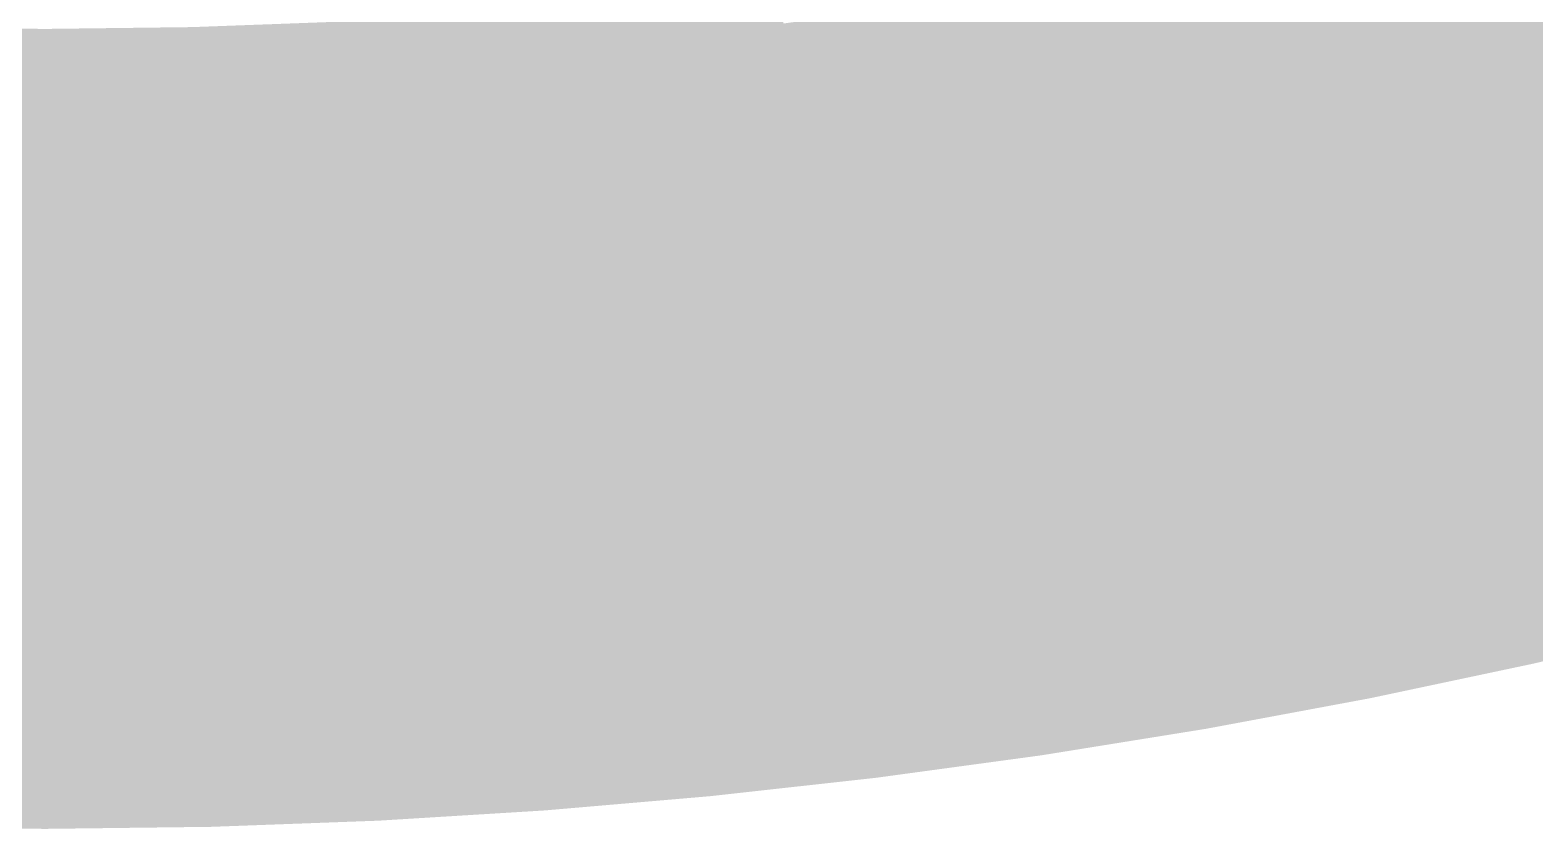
# Model space of a CAD drawing. Header units: inches. Extents: x -266 to 784, y -170 to 213.
# Drawn here: x -0.37 to 37.29, y -170 to -150.03 of the extents above; entities that cross this region are included whole.
import ezdxf

# ---------------------------------------------------------------- set-up
doc = ezdxf.new("R2010")
doc.units = ezdxf.units.IN
doc.header["$MEASUREMENT"] = 0

msp = doc.modelspace()

# ---------------------------------------------------------------- linework, layer by layer
at = {"color": 209, "true_color": 0x40254c}
msp.add_solid([(33.303388, -148.306724), (33.52249, -149.282426), (29.653729, -149.079363), (29.848819, -150.060148)], dxfattribs=at)
at = {"color": 209, "true_color": 0x3e2348}
msp.add_solid([(37.175968, -148.414782), (37.418948, -149.384813), (33.52249, -149.282426), (33.741591, -150.258128)], dxfattribs=at)
at = {"color": 209, "true_color": 0x442a54}
msp.add_solid([(18.361601, -148.87193), (18.484012, -149.86441), (14.702571, -149.277709), (14.800588, -150.272894)], dxfattribs=at)
at = {"color": 209, "true_color": 0x422850}
msp.add_solid([(25.815245, -148.776924), (25.986207, -149.762202), (22.156302, -149.365653), (22.303032, -150.35483)], dxfattribs=at)
at = {"color": 209, "true_color": 0x3f254c}
for points in [[(29.653729, -149.079363), (29.848819, -150.060148), (25.986207, -149.762202), (26.157169, -150.747479)], [(25.986207, -149.762202), (26.157169, -150.747479), (22.303032, -150.35483), (22.449763, -151.344006)]]:
    msp.add_solid(points, dxfattribs=at)
at = {"color": 209, "true_color": 0x432a54}
msp.add_solid([(14.702571, -149.277709), (14.800588, -150.272894), (11.034685, -149.593569), (11.108249, -150.590859)], dxfattribs=at)
at = {"color": 209, "true_color": 0x412850}
msp.add_solid([(22.156302, -149.365653), (22.303032, -150.35483), (18.484012, -149.86441), (18.606423, -150.856889)], dxfattribs=at)
at = {"color": 199, "true_color": 0x3d2348}
msp.add_solid([(33.52249, -149.282426), (33.741591, -150.258128), (29.848819, -150.060148), (30.04391, -151.040933)], dxfattribs=at)
at = {"color": 199, "true_color": 0x3a2143}
msp.add_solid([(37.418948, -149.384813), (37.661928, -150.354844), (33.741591, -150.258128), (33.960692, -151.23383)], dxfattribs=at)
at = {"color": 209, "true_color": 0x412a54}
msp.add_solid([(7.360151, -149.819318), (7.409219, -150.818114), (3.681184, -149.954823), (3.705725, -150.954522)], dxfattribs=at)
at = {"color": 209, "true_color": 0x422a54}
msp.add_solid([(11.034685, -149.593569), (11.108249, -150.590859), (7.360151, -149.819318), (7.409219, -150.818114)], dxfattribs=at)
at = {"color": 209, "true_color": 0x402850}
msp.add_solid([(18.484012, -149.86441), (18.606423, -150.856889), (14.800588, -150.272894), (14.898605, -151.268078)], dxfattribs=at)
at = {"color": 209, "true_color": 0x3f2a54}
msp.add_solid([(0, -150), (0, -151), (-3.681184, -149.954823), (-3.705726, -150.954522)], dxfattribs=at)
at = {"color": 209, "true_color": 0x402a54}
msp.add_solid([(3.681184, -149.954823), (3.705725, -150.954522), (0, -150), (0, -151)], dxfattribs=at)
at = {"color": 199, "true_color": 0x3c2348}
msp.add_solid([(29.848819, -150.060148), (30.04391, -151.040933), (26.157169, -150.747479), (26.328131, -151.732757)], dxfattribs=at)
at = {"color": 209, "true_color": 0x3e2850}
msp.add_solid([(11.108249, -150.590859), (11.181814, -151.588149), (7.409219, -150.818114), (7.458286, -151.816909)], dxfattribs=at)
at = {"color": 209, "true_color": 0x3f2850}
msp.add_solid([(14.800588, -150.272894), (14.898605, -151.268078), (11.108249, -150.590859), (11.181814, -151.588149)], dxfattribs=at)
at = {"color": 209, "true_color": 0x3e254c}
msp.add_solid([(22.303032, -150.35483), (22.449763, -151.344006), (18.606423, -150.856889), (18.728833, -151.849369)], dxfattribs=at)
at = {"color": 199, "true_color": 0x392143}
msp.add_solid([(33.741591, -150.258128), (33.960692, -151.23383), (30.04391, -151.040933), (30.239, -152.021718)], dxfattribs=at)
at = {"color": 199, "true_color": 0x361f3f}
for points in [[(37.661928, -150.354844), (37.904908, -151.324876), (33.960692, -151.23383), (34.179793, -152.209532)], [(33.960692, -151.23383), (34.179793, -152.209532), (30.239, -152.021718), (30.43409, -153.002504)]]:
    msp.add_solid(points, dxfattribs=at)
at = {"color": 199, "true_color": 0x3b2850}
msp.add_solid([(0, -151), (0, -152), (-3.705726, -150.954522), (-3.730267, -151.95422)], dxfattribs=at)
at = {"color": 199, "true_color": 0x3c2850}
msp.add_solid([(3.705725, -150.954522), (3.730267, -151.95422), (0, -151), (0, -152)], dxfattribs=at)
at = {"color": 199, "true_color": 0x3d2850}
msp.add_solid([(7.409219, -150.818114), (7.458286, -151.816909), (3.705725, -150.954522), (3.730267, -151.95422)], dxfattribs=at)
at = {"color": 199, "true_color": 0x3d254c}
msp.add_solid([(18.606423, -150.856889), (18.728833, -151.849369), (14.898605, -151.268078), (14.996622, -152.263263)], dxfattribs=at)
at = {"color": 199, "true_color": 0x3b2348}
msp.add_solid([(26.157169, -150.747479), (26.328131, -151.732757), (22.449763, -151.344006), (22.596493, -152.333183)], dxfattribs=at)
at = {"color": 199, "true_color": 0x3c254c}
msp.add_solid([(14.898605, -151.268078), (14.996622, -152.263263), (11.181814, -151.588149), (11.255378, -152.58544)], dxfattribs=at)
at = {"color": 199, "true_color": 0x3a2348}
msp.add_solid([(22.449763, -151.344006), (22.596493, -152.333183), (18.728833, -151.849369), (18.851244, -152.841848)], dxfattribs=at)
at = {"color": 199, "true_color": 0x382143}
for points in [[(30.04391, -151.040933), (30.239, -152.021718), (26.328131, -151.732757), (26.499093, -152.718035)], [(26.328131, -151.732757), (26.499093, -152.718035), (22.596493, -152.333183), (22.743224, -153.322359)]]:
    msp.add_solid(points, dxfattribs=at)
at = {"color": 189, "true_color": 0x331d3b}
msp.add_solid([(37.904908, -151.324876), (38.147888, -152.294907), (34.179793, -152.209532), (34.398895, -153.185234)], dxfattribs=at)
at = {"color": 199, "true_color": 0x3b254c}
msp.add_solid([(11.181814, -151.588149), (11.255378, -152.58544), (7.458286, -151.816909), (7.507354, -152.815705)], dxfattribs=at)
at = {"color": 199, "true_color": 0x38254c}
msp.add_solid([(0, -152), (0, -153), (-3.730267, -151.95422), (-3.754808, -152.953919)], dxfattribs=at)
at = {"color": 199, "true_color": 0x39254c}
msp.add_solid([(3.730267, -151.95422), (3.754808, -152.953919), (0, -152), (0, -153)], dxfattribs=at)
at = {"color": 199, "true_color": 0x3a254c}
msp.add_solid([(7.458286, -151.816909), (7.507354, -152.815705), (3.730267, -151.95422), (3.754808, -152.953919)], dxfattribs=at)
at = {"color": 199, "true_color": 0x392348}
for points in [[(18.728833, -151.849369), (18.851244, -152.841848), (14.996622, -152.263263), (15.09464, -153.258448)], [(14.996622, -152.263263), (15.09464, -153.258448), (11.255378, -152.58544), (11.328943, -153.58273)]]:
    msp.add_solid(points, dxfattribs=at)
at = {"color": 199, "true_color": 0x351f3f}
msp.add_solid([(30.239, -152.021718), (30.43409, -153.002504), (26.499093, -152.718035), (26.670055, -153.703312)], dxfattribs=at)
at = {"color": 199, "true_color": 0x372143}
msp.add_solid([(22.596493, -152.333183), (22.743224, -153.322359), (18.851244, -152.841848), (18.973655, -153.834328)], dxfattribs=at)
at = {"color": 189, "true_color": 0x321d3b}
msp.add_solid([(34.179793, -152.209532), (34.398895, -153.185234), (30.43409, -153.002504), (30.629181, -153.983289)], dxfattribs=at)
at = {"color": 250, "true_color": 0x2f1b36}
msp.add_solid([(38.147888, -152.294907), (38.390868, -153.264938), (34.398895, -153.185234), (34.617996, -154.160937)], dxfattribs=at)
at = {"color": 199, "true_color": 0x372348}
msp.add_solid([(7.507354, -152.815705), (7.556422, -153.8145), (3.754808, -152.953919), (3.779349, -153.953618)], dxfattribs=at)
at = {"color": 199, "true_color": 0x382348}
msp.add_solid([(11.255378, -152.58544), (11.328943, -153.58273), (7.507354, -152.815705), (7.556422, -153.8145)], dxfattribs=at)
at = {"color": 199, "true_color": 0x362143}
msp.add_solid([(18.851244, -152.841848), (18.973655, -153.834328), (15.09464, -153.258448), (15.192657, -154.253633)], dxfattribs=at)
at = {"color": 189, "true_color": 0x341f3f}
msp.add_solid([(26.499093, -152.718035), (26.670055, -153.703312), (22.743224, -153.322359), (22.889954, -154.311536)], dxfattribs=at)
at = {"color": 199, "true_color": 0x352348}
msp.add_solid([(0, -153), (0, -154), (-3.754808, -152.953919), (-3.779349, -153.953618)], dxfattribs=at)
at = {"color": 199, "true_color": 0x362348}
msp.add_solid([(3.754808, -152.953919), (3.779349, -153.953618), (0, -153), (0, -154)], dxfattribs=at)
at = {"color": 199, "true_color": 0x352143}
msp.add_solid([(15.09464, -153.258448), (15.192657, -154.253633), (11.328943, -153.58273), (11.402507, -154.580021)], dxfattribs=at)
at = {"color": 189, "true_color": 0x311d3b}
msp.add_solid([(30.43409, -153.002504), (30.629181, -153.983289), (26.670055, -153.703312), (26.841017, -154.68859)], dxfattribs=at)
at = {"color": 189, "true_color": 0x2e1b36}
for points in [[(34.398895, -153.185234), (34.617996, -154.160937), (30.629181, -153.983289), (30.824271, -154.964074)], [(30.629181, -153.983289), (30.824271, -154.964074), (26.841017, -154.68859), (27.011978, -155.673868)]]:
    msp.add_solid(points, dxfattribs=at)
at = {"color": 189, "true_color": 0x342143}
for points in [[(11.328943, -153.58273), (11.402507, -154.580021), (7.556422, -153.8145), (7.605489, -154.813296)], [(7.556422, -153.8145), (7.605489, -154.813296), (3.779349, -153.953618), (3.80389, -154.953317)]]:
    msp.add_solid(points, dxfattribs=at)
at = {"color": 189, "true_color": 0x331f3f}
msp.add_solid([(22.743224, -153.322359), (22.889954, -154.311536), (18.973655, -153.834328), (19.096065, -154.826807)], dxfattribs=at)
at = {"color": 250, "true_color": 0x2b1932}
for points in [[(38.390868, -153.264938), (38.633849, -154.234969), (34.617996, -154.160937), (34.837097, -155.136639)], [(34.617996, -154.160937), (34.837097, -155.136639), (30.824271, -154.964074), (31.019361, -155.94486)]]:
    msp.add_solid(points, dxfattribs=at)
at = {"color": 189, "true_color": 0x322143}
msp.add_solid([(0, -154), (0, -155), (-3.779349, -153.953618), (-3.80389, -154.953317)], dxfattribs=at)
at = {"color": 189, "true_color": 0x332143}
msp.add_solid([(3.779349, -153.953618), (3.80389, -154.953317), (0, -154), (0, -155)], dxfattribs=at)
at = {"color": 189, "true_color": 0x321f3f}
for points in [[(18.973655, -153.834328), (19.096065, -154.826807), (15.192657, -154.253633), (15.290674, -155.248817)], [(15.192657, -154.253633), (15.290674, -155.248817), (11.402507, -154.580021), (11.476072, -155.577311)]]:
    msp.add_solid(points, dxfattribs=at)
at = {"color": 189, "true_color": 0x301d3b}
for points in [[(26.670055, -153.703312), (26.841017, -154.68859), (22.889954, -154.311536), (23.036684, -155.300712)], [(22.889954, -154.311536), (23.036684, -155.300712), (19.096065, -154.826807), (19.218476, -155.819287)]]:
    msp.add_solid(points, dxfattribs=at)
at = {"color": 250, "true_color": 0x28162e}
msp.add_solid([(38.633849, -154.234969), (38.876829, -155.205001), (34.837097, -155.136639), (35.056198, -156.112341)], dxfattribs=at)
at = {"color": 189, "true_color": 0x311f3f}
msp.add_solid([(11.402507, -154.580021), (11.476072, -155.577311), (7.605489, -154.813296), (7.654557, -155.812091)], dxfattribs=at)
at = {"color": 189, "true_color": 0x2d1b36}
msp.add_solid([(26.841017, -154.68859), (27.011978, -155.673868), (23.036684, -155.300712), (23.183415, -156.289889)], dxfattribs=at)
at = {"color": 189, "true_color": 0x2f1f3f}
msp.add_solid([(0, -155), (0, -156), (-3.80389, -154.953317), (-3.828432, -155.953016)], dxfattribs=at)
at = {"color": 189, "true_color": 0x301f3f}
for points in [[(3.80389, -154.953317), (3.828432, -155.953016), (0, -155), (0, -156)], [(7.605489, -154.813296), (7.654557, -155.812091), (3.80389, -154.953317), (3.828432, -155.953016)]]:
    msp.add_solid(points, dxfattribs=at)
at = {"color": 189, "true_color": 0x2f1d3b}
msp.add_solid([(19.096065, -154.826807), (19.218476, -155.819287), (15.290674, -155.248817), (15.388691, -156.244002)], dxfattribs=at)
at = {"color": 250, "true_color": 0x2a1932}
msp.add_solid([(30.824271, -154.964074), (31.019361, -155.94486), (27.011978, -155.673868), (27.18294, -156.659145)], dxfattribs=at)
at = {"color": 250, "true_color": 0x27162e}
msp.add_solid([(34.837097, -155.136639), (35.056198, -156.112341), (31.019361, -155.94486), (31.214452, -156.925645)], dxfattribs=at)
at = {"color": 189, "true_color": 0x2e1d3b}
for points in [[(15.290674, -155.248817), (15.388691, -156.244002), (11.476072, -155.577311), (11.549636, -156.574602)], [(11.476072, -155.577311), (11.549636, -156.574602), (7.654557, -155.812091), (7.703625, -156.810887)]]:
    msp.add_solid(points, dxfattribs=at)
at = {"color": 189, "true_color": 0x2c1b36}
for points in [[(23.036684, -155.300712), (23.183415, -156.289889), (19.218476, -155.819287), (19.340887, -156.811766)], [(19.218476, -155.819287), (19.340887, -156.811766), (15.388691, -156.244002), (15.486708, -157.239187)]]:
    msp.add_solid(points, dxfattribs=at)
at = {"color": 250, "true_color": 0x24142a}
msp.add_solid([(38.876829, -155.205001), (39.119809, -156.175032), (35.056198, -156.112341), (35.2753, -157.088043)], dxfattribs=at)
at = {"color": 189, "true_color": 0x2d1d3b}
msp.add_solid([(7.654557, -155.812091), (7.703625, -156.810887), (3.828432, -155.953016), (3.852973, -156.952715)], dxfattribs=at)
at = {"color": 250, "true_color": 0x291932}
for points in [[(27.011978, -155.673868), (27.18294, -156.659145), (23.183415, -156.289889), (23.330145, -157.279065)], [(23.183415, -156.289889), (23.330145, -157.279065), (19.340887, -156.811766), (19.463297, -157.804246)]]:
    msp.add_solid(points, dxfattribs=at)
at = {"color": 189, "true_color": 0x2c1d3b}
for points in [[(0, -156), (0, -157), (-3.828432, -155.953016), (-3.852973, -156.952715)], [(3.828432, -155.953016), (3.852973, -156.952715), (0, -156), (0, -157)]]:
    msp.add_solid(points, dxfattribs=at)
at = {"color": 189, "true_color": 0x2b1b36}
msp.add_solid([(15.388691, -156.244002), (15.486708, -157.239187), (11.549636, -156.574602), (11.623201, -157.571892)], dxfattribs=at)
at = {"color": 250, "true_color": 0x26162e}
for points in [[(31.019361, -155.94486), (31.214452, -156.925645), (27.18294, -156.659145), (27.353902, -157.644423)], [(27.18294, -156.659145), (27.353902, -157.644423), (23.330145, -157.279065), (23.476876, -158.268242)]]:
    msp.add_solid(points, dxfattribs=at)
at = {"color": 250, "true_color": 0x23142a}
for points in [[(35.056198, -156.112341), (35.2753, -157.088043), (31.214452, -156.925645), (31.409542, -157.90643)], [(31.214452, -156.925645), (31.409542, -157.90643), (27.353902, -157.644423), (27.524864, -158.6297)]]:
    msp.add_solid(points, dxfattribs=at)
at = {"color": 250, "true_color": 0x201225}
for points in [[(39.119809, -156.175032), (39.362789, -157.145063), (35.2753, -157.088043), (35.494401, -158.063745)], [(35.2753, -157.088043), (35.494401, -158.063745), (31.409542, -157.90643), (31.604632, -158.887215)]]:
    msp.add_solid(points, dxfattribs=at)
at = {"color": 179, "true_color": 0x2a1b36}
for points in [[(11.549636, -156.574602), (11.623201, -157.571892), (7.703625, -156.810887), (7.752693, -157.809682)], [(7.703625, -156.810887), (7.752693, -157.809682), (3.852973, -156.952715), (3.877514, -157.952413)]]:
    msp.add_solid(points, dxfattribs=at)
at = {"color": 179, "true_color": 0x281b36}
msp.add_solid([(0, -157), (0, -158), (-3.852973, -156.952715), (-3.877514, -157.952413)], dxfattribs=at)
at = {"color": 179, "true_color": 0x291b36}
msp.add_solid([(3.852973, -156.952715), (3.877514, -157.952413), (0, -157), (0, -158)], dxfattribs=at)
at = {"color": 250, "true_color": 0x281932}
for points in [[(19.340887, -156.811766), (19.463297, -157.804246), (15.486708, -157.239187), (15.584725, -158.234372)], [(15.486708, -157.239187), (15.584725, -158.234372), (11.623201, -157.571892), (11.696766, -158.569183)]]:
    msp.add_solid(points, dxfattribs=at)
at = {"color": 250, "true_color": 0x25162e}
for points in [[(23.330145, -157.279065), (23.476876, -158.268242), (19.463297, -157.804246), (19.585708, -158.796726)], [(19.463297, -157.804246), (19.585708, -158.796726), (15.584725, -158.234372), (15.682742, -159.229556)]]:
    msp.add_solid(points, dxfattribs=at)
at = {"color": 250, "true_color": 0x1c1021}
for points in [[(39.362789, -157.145063), (39.605769, -158.115094), (35.494401, -158.063745), (35.713502, -159.039447)], [(35.494401, -158.063745), (35.713502, -159.039447), (31.604632, -158.887215), (31.799722, -159.868001)], [(31.604632, -158.887215), (31.799722, -159.868001), (27.695826, -159.614978), (27.866788, -160.600256)]]:
    msp.add_solid(points, dxfattribs=at)
at = {"color": 250, "true_color": 0x271932}
msp.add_solid([(11.623201, -157.571892), (11.696766, -158.569183), (7.752693, -157.809682), (7.80176, -158.808478)], dxfattribs=at)
at = {"color": 250, "true_color": 0x22142a}
for points in [[(27.353902, -157.644423), (27.524864, -158.6297), (23.476876, -158.268242), (23.623606, -159.257418)], [(23.476876, -158.268242), (23.623606, -159.257418), (19.585708, -158.796726), (19.708119, -159.789205)]]:
    msp.add_solid(points, dxfattribs=at)
at = {"color": 179, "true_color": 0x251932}
msp.add_solid([(0, -158), (0, -159), (-3.877514, -157.952413), (-3.902055, -158.952112)], dxfattribs=at)
at = {"color": 179, "true_color": 0x261932}
for points in [[(3.877514, -157.952413), (3.902055, -158.952112), (0, -158), (0, -159)], [(7.752693, -157.809682), (7.80176, -158.808478), (3.877514, -157.952413), (3.902055, -158.952112)]]:
    msp.add_solid(points, dxfattribs=at)
at = {"color": 250, "true_color": 0x1f1225}
for points in [[(31.409542, -157.90643), (31.604632, -158.887215), (27.524864, -158.6297), (27.695826, -159.614978)], [(27.524864, -158.6297), (27.695826, -159.614978), (23.623606, -159.257418), (23.770337, -160.246595)]]:
    msp.add_solid(points, dxfattribs=at)
at = {"color": 188, "true_color": 0x190e1d}
msp.add_solid([(39.605769, -158.115094), (39.848749, -159.085126), (35.713502, -159.039447), (35.932603, -160.015149)], dxfattribs=at)
at = {"color": 250, "true_color": 0x24162e}
for points in [[(15.584725, -158.234372), (15.682742, -159.229556), (11.696766, -158.569183), (11.77033, -159.566473)], [(11.696766, -158.569183), (11.77033, -159.566473), (7.80176, -158.808478), (7.850828, -159.807273)]]:
    msp.add_solid(points, dxfattribs=at)
at = {"color": 250, "true_color": 0x23162e}
for points in [[(7.80176, -158.808478), (7.850828, -159.807273), (3.902055, -158.952112), (3.926597, -159.951811)], [(3.902055, -158.952112), (3.926597, -159.951811), (0, -159), (0, -160)]]:
    msp.add_solid(points, dxfattribs=at)
at = {"color": 250, "true_color": 0x21142a}
for points in [[(19.585708, -158.796726), (19.708119, -159.789205), (15.682742, -159.229556), (15.78076, -160.224741)], [(15.682742, -159.229556), (15.78076, -160.224741), (11.77033, -159.566473), (11.843895, -160.563764)]]:
    msp.add_solid(points, dxfattribs=at)
at = {"color": 250, "true_color": 0x22162e}
msp.add_solid([(0, -159), (0, -160), (-3.902055, -158.952112), (-3.926597, -159.951811)], dxfattribs=at)
at = {"color": 250, "true_color": 0x1e1225}
for points in [[(23.623606, -159.257418), (23.770337, -160.246595), (19.708119, -159.789205), (19.830529, -160.781685)], [(19.708119, -159.789205), (19.830529, -160.781685), (15.78076, -160.224741), (15.878777, -161.219926)]]:
    msp.add_solid(points, dxfattribs=at)
at = {"color": 188, "true_color": 0x180e1d}
for points in [[(35.713502, -159.039447), (35.932603, -160.015149), (31.799722, -159.868001), (31.994813, -160.848786)], [(31.799722, -159.868001), (31.994813, -160.848786), (27.866788, -160.600256), (28.03775, -161.585533)], [(27.866788, -160.600256), (28.03775, -161.585533), (23.917067, -161.235771), (24.063798, -162.224948)]]:
    msp.add_solid(points, dxfattribs=at)
at = {"color": 188, "true_color": 0x150c19}
for points in [[(39.848749, -159.085126), (40.09173, -160.055157), (35.932603, -160.015149), (36.151705, -160.990851)], [(35.932603, -160.015149), (36.151705, -160.990851), (31.994813, -160.848786), (32.189903, -161.829571)]]:
    msp.add_solid(points, dxfattribs=at)
at = {"color": 250, "true_color": 0x20142a}
for points in [[(11.77033, -159.566473), (11.843895, -160.563764), (7.850828, -159.807273), (7.899896, -160.806068)], [(7.850828, -159.807273), (7.899896, -160.806068), (3.926597, -159.951811), (3.951138, -160.95151)]]:
    msp.add_solid(points, dxfattribs=at)
at = {"color": 250, "true_color": 0x1b1021}
for points in [[(27.695826, -159.614978), (27.866788, -160.600256), (23.770337, -160.246595), (23.917067, -161.235771)], [(23.770337, -160.246595), (23.917067, -161.235771), (19.830529, -160.781685), (19.95294, -161.774164)]]:
    msp.add_solid(points, dxfattribs=at)
at = {"color": 250, "true_color": 0x1f142a}
for points in [[(0, -160), (0, -161), (-3.926597, -159.951811), (-3.951138, -160.95151)], [(3.926597, -159.951811), (3.951138, -160.95151), (0, -160), (0, -161)]]:
    msp.add_solid(points, dxfattribs=at)
at = {"color": 250, "true_color": 0x1d1225}
for points in [[(15.78076, -160.224741), (15.878777, -161.219926), (11.843895, -160.563764), (11.917459, -161.561054)], [(11.843895, -160.563764), (11.917459, -161.561054), (7.899896, -160.806068), (7.948963, -161.804864)], [(7.899896, -160.806068), (7.948963, -161.804864), (3.951138, -160.95151), (3.975679, -161.951209)]]:
    msp.add_solid(points, dxfattribs=at)
at = {"color": 188, "true_color": 0x110a14}
for points in [[(40.09173, -160.055157), (40.33471, -161.025188), (36.151705, -160.990851), (36.370806, -161.966554)], [(36.151705, -160.990851), (36.370806, -161.966554), (32.189903, -161.829571), (32.384993, -162.810357)], [(32.189903, -161.829571), (32.384993, -162.810357), (28.208712, -162.570811), (28.379674, -163.556089)], [(28.208712, -162.570811), (28.379674, -163.556089), (24.210528, -163.214124), (24.357259, -164.203301)]]:
    msp.add_solid(points, dxfattribs=at)
at = {"color": 188, "true_color": 0x1a1021}
for points in [[(19.830529, -160.781685), (19.95294, -161.774164), (15.878777, -161.219926), (15.976794, -162.21511)], [(15.878777, -161.219926), (15.976794, -162.21511), (11.917459, -161.561054), (11.991024, -162.558344)], [(11.917459, -161.561054), (11.991024, -162.558344), (7.948963, -161.804864), (7.998031, -162.803659)]]:
    msp.add_solid(points, dxfattribs=at)
at = {"color": 250, "true_color": 0x1c1225}
for points in [[(0, -161), (0, -162), (-3.951138, -160.95151), (-3.975679, -161.951209)], [(3.951138, -160.95151), (3.975679, -161.951209), (0, -161), (0, -162)]]:
    msp.add_solid(points, dxfattribs=at)
at = {"color": 188, "true_color": 0x140c19}
for points in [[(31.994813, -160.848786), (32.189903, -161.829571), (28.03775, -161.585533), (28.208712, -162.570811)], [(28.03775, -161.585533), (28.208712, -162.570811), (24.063798, -162.224948), (24.210528, -163.214124)], [(24.063798, -162.224948), (24.210528, -163.214124), (20.075351, -162.766644), (20.197761, -163.759123)], [(20.075351, -162.766644), (20.197761, -163.759123), (16.074811, -163.210295), (16.172828, -164.20548)]]:
    msp.add_solid(points, dxfattribs=at)
at = {"color": 188, "true_color": 0x0e0810}
for points in [[(40.33471, -161.025188), (40.57769, -161.995219), (36.370806, -161.966554), (36.589907, -162.942256)], [(36.370806, -161.966554), (36.589907, -162.942256), (32.384993, -162.810357), (32.580084, -163.791142)]]:
    msp.add_solid(points, dxfattribs=at)
at = {"color": 188, "true_color": 0x170e1d}
for points in [[(23.917067, -161.235771), (24.063798, -162.224948), (19.95294, -161.774164), (20.075351, -162.766644)], [(19.95294, -161.774164), (20.075351, -162.766644), (15.976794, -162.21511), (16.074811, -163.210295)], [(15.976794, -162.21511), (16.074811, -163.210295), (11.991024, -162.558344), (12.064588, -163.555635)]]:
    msp.add_solid(points, dxfattribs=at)
at = {"color": 188, "true_color": 0x191021}
for points in [[(7.948963, -161.804864), (7.998031, -162.803659), (3.975679, -161.951209), (4.00022, -162.950907)], [(3.975679, -161.951209), (4.00022, -162.950907), (0, -162), (0, -163)]]:
    msp.add_solid(points, dxfattribs=at)
at = {"color": 188, "true_color": 0x181021}
msp.add_solid([(0, -162), (0, -163), (-3.975679, -161.951209), (-4.00022, -162.950907)], dxfattribs=at)
at = {"color": 188, "true_color": 0x0a050c}
for points in [[(40.57769, -161.995219), (40.82067, -162.965251), (36.589907, -162.942256), (36.809008, -163.917958)], [(36.589907, -162.942256), (36.809008, -163.917958), (32.580084, -163.791142), (32.775174, -164.771927)], [(32.580084, -163.791142), (32.775174, -164.771927), (28.550635, -164.541366), (28.721597, -165.526644)], [(28.550635, -164.541366), (28.721597, -165.526644), (24.503989, -165.192477), (24.65072, -166.181654)]]:
    msp.add_solid(points, dxfattribs=at)
at = {"color": 188, "true_color": 0x160e1d}
for points in [[(11.991024, -162.558344), (12.064588, -163.555635), (7.998031, -162.803659), (8.047099, -163.802455)], [(4.00022, -162.950907), (4.024761, -163.950606), (0, -163), (0, -164)], [(7.998031, -162.803659), (8.047099, -163.802455), (4.00022, -162.950907), (4.024761, -163.950606)]]:
    msp.add_solid(points, dxfattribs=at)
at = {"color": 188, "true_color": 0x150e1d}
msp.add_solid([(0, -163), (0, -164), (-4.00022, -162.950907), (-4.024761, -163.950606)], dxfattribs=at)
at = {"color": 188, "true_color": 0x0d0810}
for points in [[(32.384993, -162.810357), (32.580084, -163.791142), (28.379674, -163.556089), (28.550635, -164.541366)], [(28.379674, -163.556089), (28.550635, -164.541366), (24.357259, -164.203301), (24.503989, -165.192477)], [(24.357259, -164.203301), (24.503989, -165.192477), (20.320172, -164.751603), (20.442583, -165.744082)], [(20.320172, -164.751603), (20.442583, -165.744082), (16.270845, -165.200665), (16.368862, -166.195849)], [(16.270845, -165.200665), (16.368862, -166.195849), (12.211718, -165.550216), (12.285282, -166.547506)]]:
    msp.add_solid(points, dxfattribs=at)
at = {"color": 178, "true_color": 0x060308}
for points in [[(40.82067, -162.965251), (41.06365, -163.935282), (36.809008, -163.917958), (37.02811, -164.89366)], [(36.809008, -163.917958), (37.02811, -164.89366), (32.775174, -164.771927), (32.970264, -165.752712)], [(32.775174, -164.771927), (32.970264, -165.752712), (28.721597, -165.526644), (28.892559, -166.511922)], [(28.721597, -165.526644), (28.892559, -166.511922), (24.65072, -166.181654), (24.79745, -167.17083)], [(24.65072, -166.181654), (24.79745, -167.17083), (20.564993, -166.736562), (20.687404, -167.729041)], [(20.564993, -166.736562), (20.687404, -167.729041), (16.46688, -167.191034), (16.564897, -168.186219)], [(16.46688, -167.191034), (16.564897, -168.186219), (12.358847, -167.544797), (12.432411, -168.542087)], [(12.358847, -167.544797), (12.432411, -168.542087), (8.243369, -167.797637), (8.292437, -168.796432)], [(8.243369, -167.797637), (8.292437, -168.796432), (4.122926, -167.949402), (4.147468, -168.9491)]]:
    msp.add_solid(points, dxfattribs=at)
at = {"color": 188, "true_color": 0x130c19}
for points in [[(16.074811, -163.210295), (16.172828, -164.20548), (12.064588, -163.555635), (12.138153, -164.552925)], [(8.047099, -163.802455), (8.096166, -164.80125), (4.024761, -163.950606), (4.049303, -164.950305)], [(12.064588, -163.555635), (12.138153, -164.552925), (8.047099, -163.802455), (8.096166, -164.80125)]]:
    msp.add_solid(points, dxfattribs=at)
at = {"color": 188, "true_color": 0x100a14}
for points in [[(24.210528, -163.214124), (24.357259, -164.203301), (20.197761, -163.759123), (20.320172, -164.751603)], [(20.197761, -163.759123), (20.320172, -164.751603), (16.172828, -164.20548), (16.270845, -165.200665)], [(12.138153, -164.552925), (12.211718, -165.550216), (8.096166, -164.80125), (8.145234, -165.800046)], [(16.172828, -164.20548), (16.270845, -165.200665), (12.138153, -164.552925), (12.211718, -165.550216)]]:
    msp.add_solid(points, dxfattribs=at)
at = {"color": 188, "true_color": 0x120c19}
for points in [[(0, -164), (0, -165), (-4.024761, -163.950606), (-4.049303, -164.950305)], [(4.024761, -163.950606), (4.049303, -164.950305), (0, -164), (0, -165)]]:
    msp.add_solid(points, dxfattribs=at)
at = {"color": 18, "true_color": 0x030103}
for points in [[(41.06365, -163.935282), (41.306631, -164.905313), (37.02811, -164.89366), (37.247211, -165.869362)], [(37.02811, -164.89366), (37.247211, -165.869362), (32.970264, -165.752712), (33.165355, -166.733498)], [(32.970264, -165.752712), (33.165355, -166.733498), (28.892559, -166.511922), (29.063521, -167.497199)], [(28.892559, -166.511922), (29.063521, -167.497199), (24.79745, -167.17083), (24.944181, -168.160007)]]:
    msp.add_solid(points, dxfattribs=at)
at = {"color": 188, "true_color": 0x0f0a14}
for points in [[(8.096166, -164.80125), (8.145234, -165.800046), (4.049303, -164.950305), (4.073844, -165.950004)], [(0, -165), (0, -166), (-4.049303, -164.950305), (-4.073844, -165.950004)], [(4.049303, -164.950305), (4.073844, -165.950004), (0, -165), (0, -166)]]:
    msp.add_solid(points, dxfattribs=at)
at = {"color": 178, "true_color": 0x09050c}
for points in [[(24.503989, -165.192477), (24.65072, -166.181654), (20.442583, -165.744082), (20.564993, -166.736562)], [(20.442583, -165.744082), (20.564993, -166.736562), (16.368862, -166.195849), (16.46688, -167.191034)], [(16.368862, -166.195849), (16.46688, -167.191034), (12.285282, -166.547506), (12.358847, -167.544797)], [(8.194302, -166.798841), (8.243369, -167.797637), (4.098385, -166.949703), (4.122926, -167.949402)], [(12.285282, -166.547506), (12.358847, -167.544797), (8.194302, -166.798841), (8.243369, -167.797637)], [(0, -167), (0, -168), (-4.098385, -166.949703), (-4.122926, -167.949402)], [(4.098385, -166.949703), (4.122926, -167.949402), (0, -167), (0, -168)]]:
    msp.add_solid(points, dxfattribs=at)
at = {"color": 188, "true_color": 0x0c0810}
for points in [[(12.211718, -165.550216), (12.285282, -166.547506), (8.145234, -165.800046), (8.194302, -166.798841)], [(0, -166), (0, -167), (-4.073844, -165.950004), (-4.098385, -166.949703)], [(4.073844, -165.950004), (4.098385, -166.949703), (0, -166), (0, -167)], [(8.145234, -165.800046), (8.194302, -166.798841), (4.073844, -165.950004), (4.098385, -166.949703)]]:
    msp.add_solid(points, dxfattribs=at)
at = {"color": 178, "true_color": 0x020103}
for points in [[(24.79745, -167.17083), (24.944181, -168.160007), (20.687404, -167.729041), (20.809815, -168.721521)], [(20.687404, -167.729041), (20.809815, -168.721521), (16.564897, -168.186219), (16.662914, -169.181404)], [(16.564897, -168.186219), (16.662914, -169.181404), (12.432411, -168.542087), (12.505976, -169.539378)], [(12.432411, -168.542087), (12.505976, -169.539378), (8.292437, -168.796432), (8.341505, -169.795228)], [(0, -169), (0, -170), (-4.147468, -168.9491), (-4.172009, -169.948799)], [(4.147468, -168.9491), (4.172009, -169.948799), (0, -169), (0, -170)], [(8.292437, -168.796432), (8.341505, -169.795228), (4.147468, -168.9491), (4.172009, -169.948799)]]:
    msp.add_solid(points, dxfattribs=at)
at = {"color": 178, "true_color": 0x050308}
for points in [[(0, -168), (0, -169), (-4.122926, -167.949402), (-4.147468, -168.9491)], [(4.122926, -167.949402), (4.147468, -168.9491), (0, -168), (0, -169)]]:
    msp.add_solid(points, dxfattribs=at)

doc.saveas('drawing.dxf')
